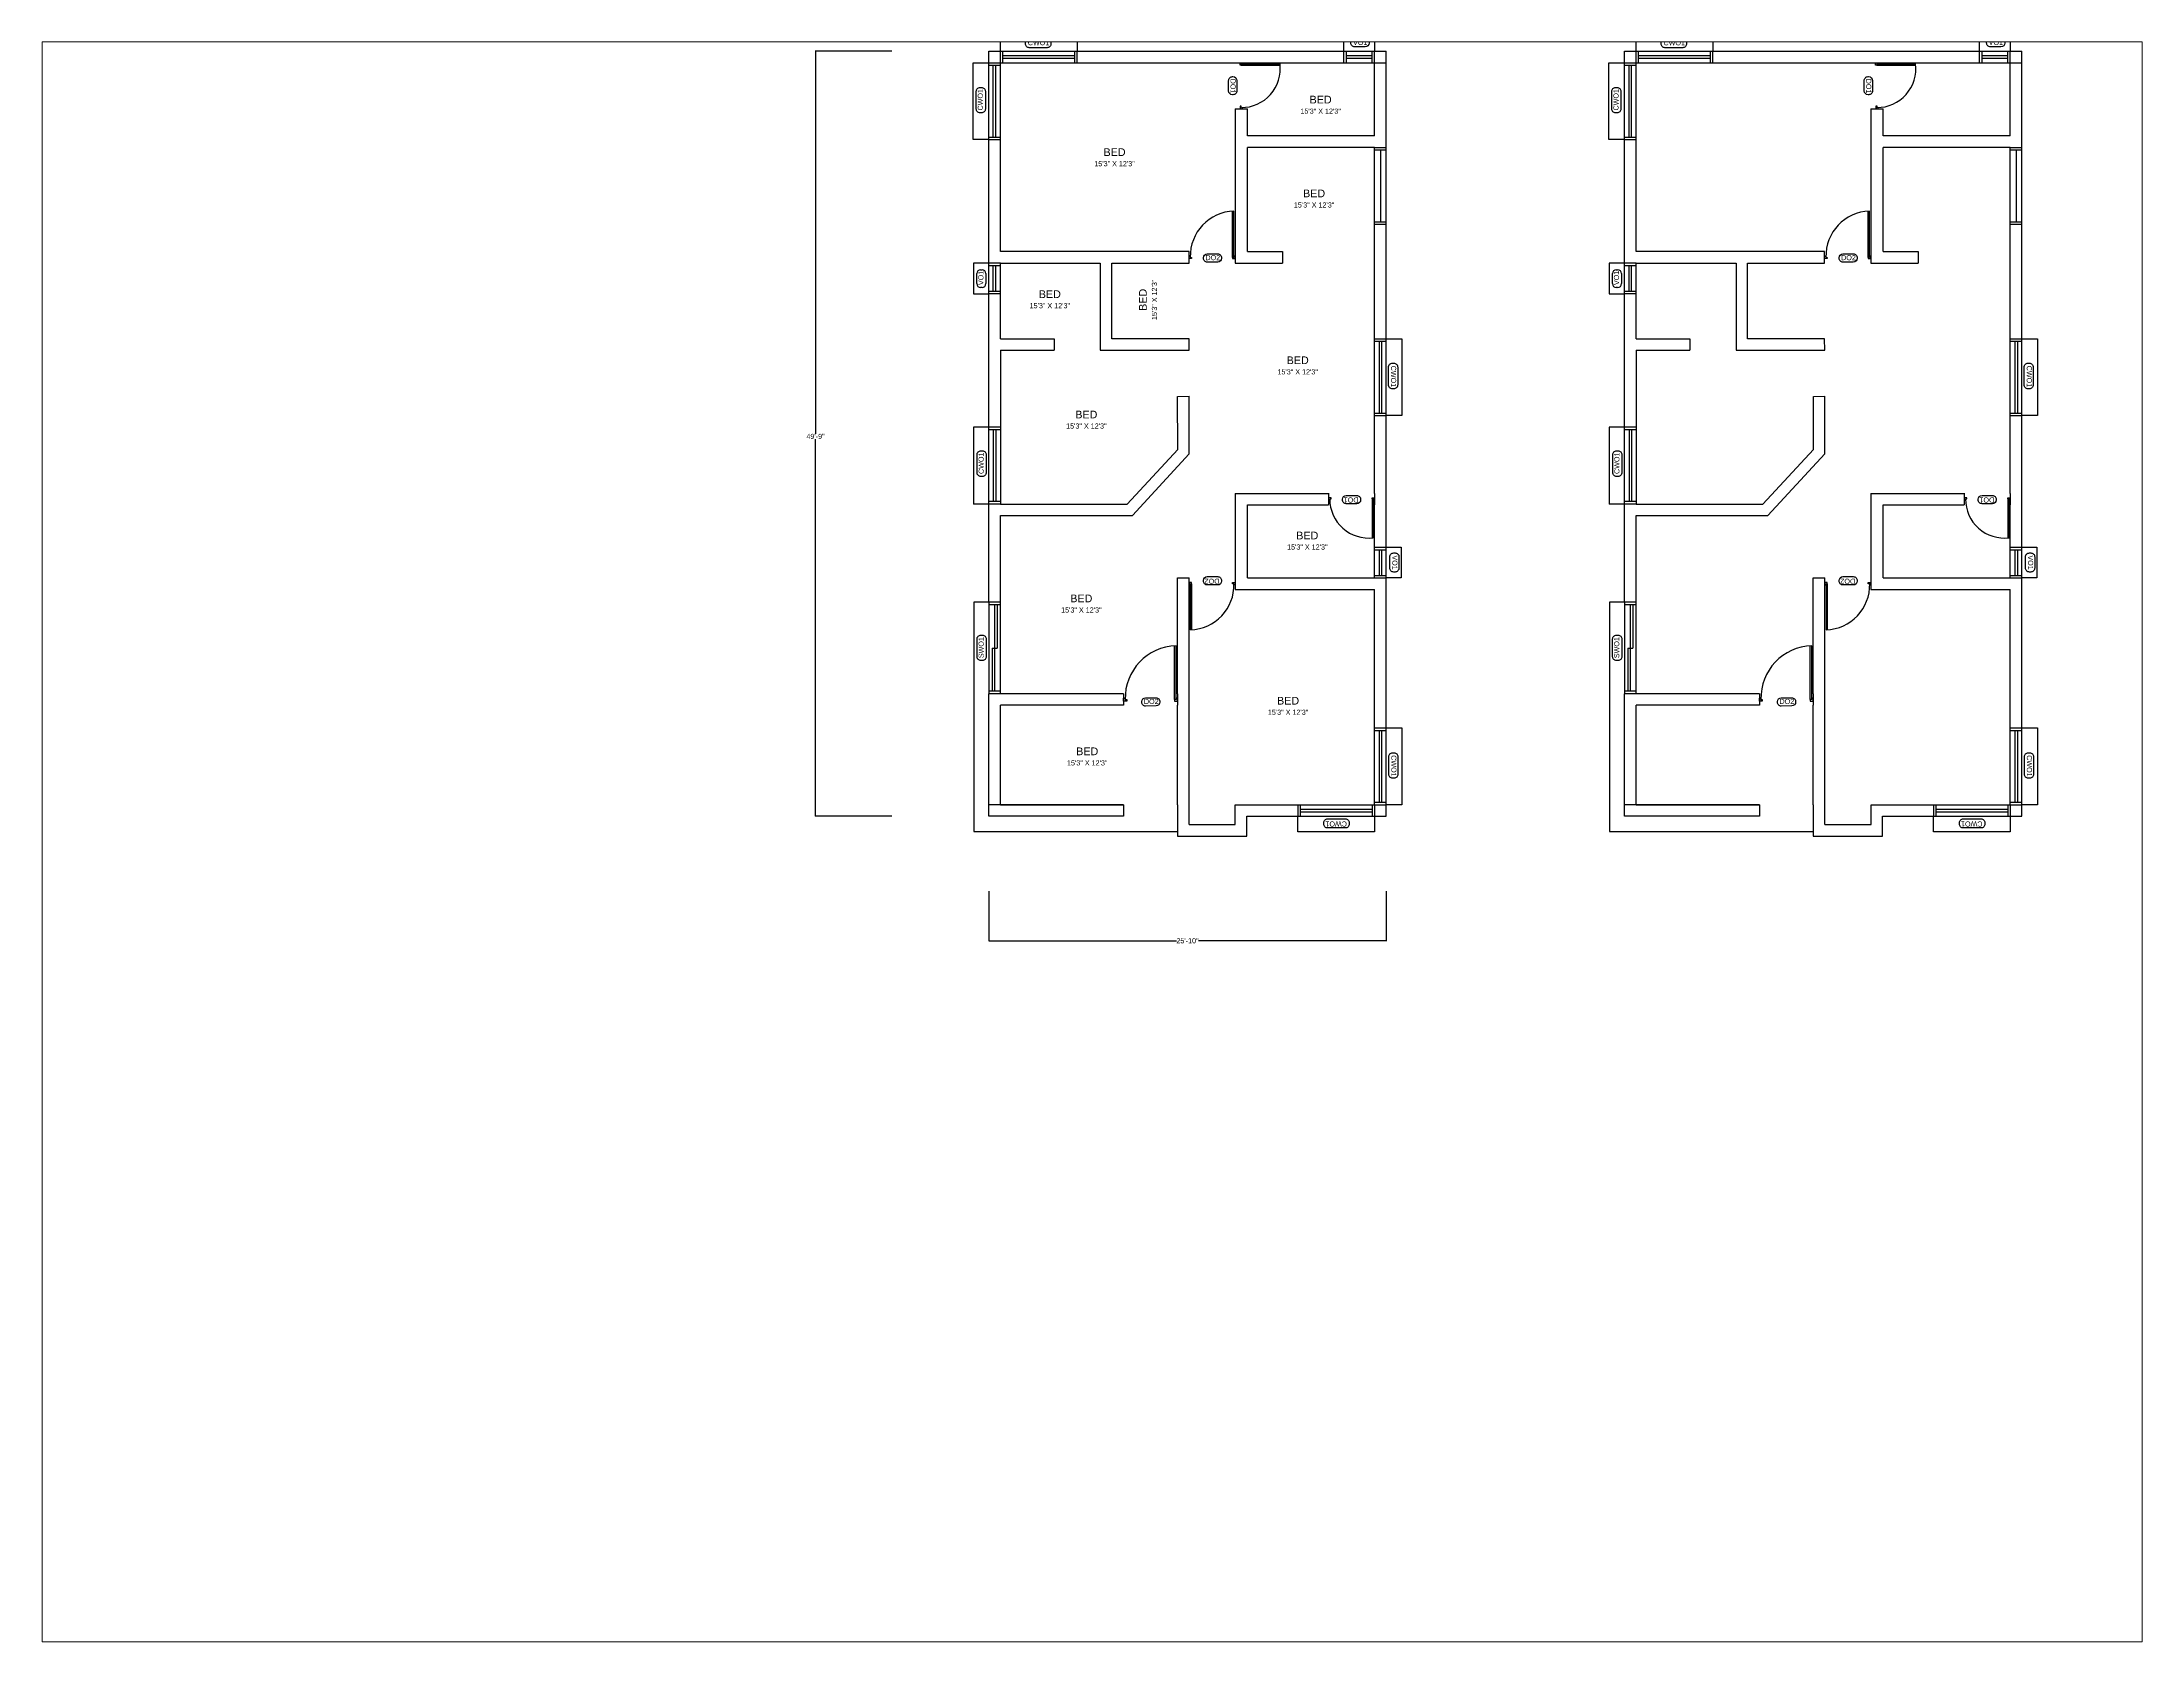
# Paper-space layout 'Layout1' of a CAD drawing. Header units: inches. Extents: x 1.05 to 9.45, y 0.8 to 7.2.
# The model-space entities are those that its viewports show. They can reach past a viewport. Long polylines and large blocks are cut down to what shows.
import ezdxf

# ---------------------------------------------------------------- set-up
doc = ezdxf.new("R2010")
doc.units = ezdxf.units.IN
doc.header["$MEASUREMENT"] = 0
doc.linetypes.add('ACAD_ISO02W100', pattern=[15, 12, -3])
for name, color, linetype in [('BORDERS', 7, 'Continuous'), ('DOOR', 191, 'Continuous'), ('SUNSHADE', 150, 'ACAD_ISO02W100'), ('TEXT', 7, 'Continuous'), ('WALLS', 1, 'Continuous'), ('WINDOW', 5, 'Continuous')]:
    doc.layers.add(name, color=color, linetype=linetype)
doc.styles.get("Standard").update_dxf_attribs({"font": 'arial.ttf'})
doc.dimstyles.get("Standard").update_dxf_attribs({"dimtxt": 4, "dimasz": 0.18, "dimexe": 0.18, "dimexo": 0.0625, "dimgap": 0.09, "dimtad": 0, "dimtih": 1, "dimtoh": 1, "dimdec": 0, "dimzin": 0, "dimdsep": 46, "dimlunit": 4, "dimtxsty": 'Standard', "dimcen": 0.09, "dimadec": 0, "dimazin": 0, "dimtfac": 1, "dimtdec": 0, "dimtofl": 0, "dimtmove": 0, "dimatfit": 3, "dimfxl": 1, "dimtolj": 1, "dimtzin": 0, "dimarcsym": 0})

# ---------------------------------------------------------------- blocks, each defined once
blk = doc.blocks.new('*D1')
at = {"layer": 'Defpoints', "color": 0, "transparency": 16777216}
for p in [(567.6, 945.7), (508.2, 348.7), (567.6, 348.7)]:
    blk.add_point(p, dxfattribs=at)
at = {"layer": 'TEXT', "color": 0, "lineweight": -2, "transparency": 16777216}
for p, q in [((567.6, 945.7), (508, 945.7)), ((508.2, 945.6), (508.2, 647.2)), ((508.2, 348.9), (508.2, 643)), ((567.6, 348.7), (508, 348.7))]:
    blk.add_line(p, q, dxfattribs=at)
at = {"layer": 'TEXT', "color": 0, "transparency": 16777216}
for points in [[(508.2, 945.6), (508.2, 945.6), (508.2, 945.7)], [(508.2, 348.9), (508.2, 348.9), (508.2, 348.7)]]:
    blk.add_solid(points, dxfattribs=at)
at = {"layer": 'TEXT', "color": 0, "transparency": 16777216, "insert": (508.2, 645.1), "char_height": 4, "attachment_point": 5}
blk.add_mtext('\\A1;49\'-9"', dxfattribs=at)
blk = doc.blocks.new('*D2')
at = {"layer": 'Defpoints', "color": 0, "transparency": 16777216}
for p in [(643.4, 290.2), (953.4, 290.2), (953.4, 251.6)]:
    blk.add_point(p, dxfattribs=at)
at = {"layer": 'TEXT', "color": 0, "lineweight": -2, "transparency": 16777216}
for p, q in [((643.4, 290.2), (643.4, 251.4)), ((953.4, 290.2), (953.4, 251.4)), ((643.6, 251.6), (789.9, 251.6)), ((953.2, 251.6), (807, 251.6))]:
    blk.add_line(p, q, dxfattribs=at)
at = {"layer": 'TEXT', "color": 0, "transparency": 16777216}
for points in [[(643.6, 251.6), (643.6, 251.6), (643.4, 251.6)], [(953.2, 251.6), (953.2, 251.6), (953.4, 251.6)]]:
    blk.add_solid(points, dxfattribs=at)
at = {"layer": 'TEXT', "color": 0, "transparency": 16777216, "insert": (798.4, 251.6), "char_height": 4, "attachment_point": 5}
blk.add_mtext('\\A1;25\'-10"', dxfattribs=at)

msp = doc.modelspace()

# ---------------------------------------------------------------- linework, layer by layer
at = {"layer": 'BORDERS'}
for p, q in [((944.4, 870.6), (953.4, 870.6)), ((944.4, 868.6), (953.4, 868.6)), ((948.9, 868.6), (948.9, 812.6)), ((1440.4, 870.6), (1449.4, 870.6)), ((1440.4, 868.6), (1449.4, 868.6)), ((1444.9, 868.6), (1444.9, 812.6)), ((944.4, 812.6), (953.4, 812.6)), ((944.4, 810.6), (953.4, 810.6)), ((1440.4, 812.6), (1449.4, 812.6)), ((1440.4, 810.6), (1449.4, 810.6))]:
    msp.add_line(p, q, dxfattribs=at)
at = {"layer": 'DOOR'}
for p, q in [((839.4, 934.7), (839.4, 936.7)), ((839.4, 936.7), (841.4, 936.7)), ((840.4, 934.7), (839.4, 934.7)), ((840.4, 935.7), (840.4, 934.7)), ((840.4, 935.7), (870.6, 935.7)), ((840.4, 934.7), (870.7, 934.7)), ((841.4, 936.7), (841.4, 935.7)), ((1335.3, 934.7), (1335.3, 936.7)), ((1335.3, 936.7), (1337.3, 936.7)), ((1336.3, 934.7), (1335.3, 934.7)), ((1336.3, 935.7), (1336.3, 934.7)), ((1336.3, 935.7), (1366.5, 935.7)), ((1336.3, 934.7), (1366.6, 934.7)), ((1337.3, 936.7), (1337.3, 935.7)), ((840.4, 902.7), (839.4, 902.7)), ((839.4, 902.7), (839.4, 900.7)), ((840.4, 901.7), (840.4, 902.7)), ((841.4, 900.7), (841.4, 901.7)), ((1336.4, 902.7), (1335.4, 902.7)), ((1335.4, 902.7), (1335.4, 900.7)), ((1336.4, 901.7), (1336.4, 902.7)), ((1337.4, 900.7), (1337.4, 901.7)), ((839.4, 900.7), (841.4, 900.7)), ((1335.4, 900.7), (1337.4, 900.7)), ((833.6, 784.8), (833.6, 820.9)), ((834.6, 784.8), (834.6, 820.9)), ((1329.6, 784.8), (1329.6, 820.9)), ((1330.6, 784.8), (1330.6, 820.9)), ((799.6, 785.8), (800.6, 785.8)), ((799.6, 783.8), (799.6, 785.8)), ((801.6, 783.8), (799.6, 783.8)), ((800.6, 784.8), (801.6, 784.8)), ((801.6, 784.8), (801.6, 783.8)), ((833.6, 784.8), (833.6, 783.8)), ((834.6, 784.8), (833.6, 784.8)), ((833.6, 783.8), (835.6, 783.8)), ((835.6, 785.8), (834.6, 785.8)), ((834.6, 785.8), (834.6, 784.8)), ((835.6, 783.8), (835.6, 785.8)), ((1295.5, 785.8), (1296.5, 785.8)), ((1295.5, 783.8), (1295.5, 785.8)), ((1297.5, 783.8), (1295.5, 783.8)), ((1296.5, 784.8), (1297.5, 784.8)), ((1297.5, 784.8), (1297.5, 783.8)), ((1329.6, 784.8), (1329.6, 783.8)), ((1330.6, 784.8), (1329.6, 784.8)), ((1329.6, 783.8), (1331.6, 783.8)), ((1331.6, 785.8), (1330.6, 785.8)), ((1330.6, 785.8), (1330.6, 784.8)), ((1331.6, 783.8), (1331.6, 785.8)), ((910.4, 597.3), (908.4, 597.3)), ((908.4, 597.3), (908.4, 595.3)), ((908.4, 595.3), (909.4, 595.3)), ((909.4, 596.3), (910.4, 596.3)), ((910.4, 596.3), (910.4, 597.3)), ((942.4, 596.3), (942.4, 597.2)), ((942.4, 597.2), (944.4, 597.2)), ((943.4, 596.3), (942.4, 596.3)), ((942.4, 596.3), (942.4, 565.9)), ((943.4, 596.3), (943.4, 566)), ((944.4, 595.3), (943.4, 595.3)), ((944.4, 597.2), (944.4, 595.3)), ((1406.4, 597.3), (1404.4, 597.3)), ((1404.4, 597.3), (1404.4, 595.3)), ((1404.4, 595.3), (1405.4, 595.3)), ((1405.4, 596.3), (1406.4, 596.3)), ((1406.4, 596.3), (1406.4, 597.3)), ((1438.4, 596.3), (1438.4, 597.2)), ((1438.4, 597.2), (1440.4, 597.2)), ((1439.4, 596.3), (1438.4, 596.3)), ((1438.4, 596.3), (1438.4, 565.9)), ((1439.4, 596.3), (1439.4, 566)), ((1440.4, 595.3), (1439.4, 595.3)), ((1440.4, 597.2), (1440.4, 595.3)), ((801.6, 531.2), (799.6, 531.2)), ((799.6, 531.2), (799.6, 529.2)), ((799.6, 529.2), (800.6, 529.2)), ((800.6, 529.2), (800.6, 530.2)), ((800.6, 530.2), (801.6, 530.2)), ((800.6, 530.2), (800.6, 494.3)), ((801.6, 530.2), (801.6, 531.2)), ((801.6, 530.2), (801.6, 494.3)), ((833.6, 530.2), (833.6, 531.2)), ((833.6, 531.2), (835.6, 531.2)), ((834.6, 530.2), (833.6, 530.2)), ((835.6, 529.2), (834.7, 529.2)), ((835.6, 531.2), (835.6, 529.2)), ((1297.6, 531.2), (1295.6, 531.2)), ((1295.6, 531.2), (1295.6, 529.2)), ((1295.6, 529.2), (1296.6, 529.2)), ((1296.6, 529.2), (1296.6, 530.2)), ((1296.6, 530.2), (1297.6, 530.2)), ((1296.6, 530.2), (1296.6, 494.3)), ((1297.6, 530.2), (1297.6, 531.2)), ((1297.6, 530.2), (1297.6, 494.3)), ((1329.6, 530.2), (1329.6, 531.2)), ((1329.6, 531.2), (1331.6, 531.2)), ((1330.6, 530.2), (1329.6, 530.2)), ((1331.6, 529.2), (1330.6, 529.2)), ((1331.6, 531.2), (1331.6, 529.2)), ((788.3, 439.8), (788.3, 481.8)), ((789.5, 439.8), (789.5, 481.8)), ((1284.3, 439.8), (1284.3, 481.8)), ((1285.4, 439.8), (1285.4, 481.8)), ((748.6, 441), (749.8, 441)), ((748.6, 438.6), (748.6, 441)), ((751, 438.6), (748.6, 438.6)), ((749.8, 439.8), (751, 439.8)), ((751, 439.8), (751, 438.6)), ((788.3, 439.8), (788.3, 438.6)), ((789.5, 439.8), (788.3, 439.8)), ((788.3, 438.6), (790.6, 438.6)), ((790.6, 441), (789.5, 441)), ((789.5, 441), (789.5, 439.8)), ((790.6, 438.6), (790.6, 441)), ((1244.6, 441), (1245.8, 441)), ((1244.6, 438.6), (1244.6, 441)), ((1246.9, 438.6), (1244.6, 438.6)), ((1245.8, 439.8), (1246.9, 439.8)), ((1246.9, 439.8), (1246.9, 438.6)), ((1284.3, 439.8), (1284.3, 438.6)), ((1285.4, 439.8), (1284.3, 439.8)), ((1284.3, 438.6), (1286.6, 438.6)), ((1286.6, 441), (1285.4, 441)), ((1285.4, 441), (1285.4, 439.8)), ((1286.6, 438.6), (1286.6, 441))]:
    msp.add_line(p, q, dxfattribs=at)
for centre, radius, start, end in [((840.4, 932.1), 30.4, 270.0256, 6.8231), ((1336.3, 932.1), 30.4, 270.0256, 6.8231), ((835.7, 785.8), 35.1, 91.6955, 181.5232), ((1331.6, 785.8), 35.1, 91.6955, 181.5232), ((939.8, 596.2), 30.4, 179.9576, 276.7551), ((1435.8, 596.2), 30.4, 179.9576, 276.7551), ((799.6, 529.3), 35.1, 271.6955, 1.5232), ((1295.6, 529.3), 35.1, 271.6955, 1.5232), ((790.7, 440.9), 40.9, 91.6955, 181.5232), ((1286.7, 440.9), 40.9, 91.6955, 181.5232)]:
    msp.add_arc(centre, radius, start, end, dxfattribs=at)
at = {"layer": 'SUNSHADE', "ltscale": 0.3}
for p, q in [((652.4, 945.7), (652.4, 958)), ((652.4, 958), (712.4, 958)), ((712.4, 958), (712.4, 945.7)), ((920.4, 945.7), (920.4, 957.5)), ((920.4, 957.5), (944.4, 957.5)), ((944.4, 957.5), (944.4, 945.7)), ((1148.4, 945.7), (1148.4, 958)), ((1148.4, 958), (1208.4, 958)), ((1208.4, 958), (1208.4, 945.7)), ((1416.4, 945.7), (1416.4, 957.5)), ((1416.4, 957.5), (1440.4, 957.5)), ((1440.4, 957.5), (1440.4, 945.7)), ((631.2, 876.7), (631.2, 936.7)), ((631.2, 936.7), (643.4, 936.7)), ((1127.1, 876.7), (1127.1, 936.7)), ((1127.1, 936.7), (1139.4, 936.7)), ((643.4, 876.7), (631.2, 876.7)), ((1139.4, 876.7), (1127.1, 876.7)), ((643.4, 780.3), (631.4, 780.3)), ((631.4, 780.3), (631.4, 756.3)), ((1139.4, 780.3), (1127.4, 780.3)), ((1127.4, 780.3), (1127.4, 756.3)), ((631.4, 756.3), (643.4, 756.3)), ((1127.4, 756.3), (1139.4, 756.3)), ((953.4, 721.3), (965.7, 721.3)), ((965.7, 721.3), (965.7, 661.3)), ((1449.4, 721.3), (1461.6, 721.3)), ((1461.6, 721.3), (1461.6, 661.3)), ((965.7, 661.3), (953.4, 661.3)), ((1461.6, 661.3), (1449.4, 661.3)), ((643.4, 652.3), (631.5, 652.3)), ((631.5, 652.3), (631.5, 592.3)), ((1139.4, 652.3), (1127.4, 652.3)), ((1127.4, 652.3), (1127.4, 592.3)), ((643.4, 592.3), (631.5, 592.3)), ((1139.4, 592.3), (1127.4, 592.3)), ((953.4, 558.7), (965.2, 558.7)), ((965.2, 558.7), (965.2, 534.8)), ((1449.4, 558.7), (1461.2, 558.7)), ((1461.2, 558.7), (1461.2, 534.8)), ((965.2, 534.8), (953.4, 534.7)), ((1461.2, 534.8), (1449.4, 534.7)), ((643.4, 515.7), (631.8, 515.7)), ((631.8, 515.7), (631.8, 336.9)), ((1139.4, 515.7), (1127.7, 515.7)), ((1127.7, 515.7), (1127.7, 336.9)), ((953.4, 417.7), (965.7, 417.7)), ((965.7, 417.7), (965.7, 357.7)), ((1449.4, 417.7), (1461.6, 417.7)), ((1461.6, 417.7), (1461.6, 357.7)), ((884.4, 336.5), (884.4, 348.7)), ((944.4, 348.7), (944.4, 336.5)), ((965.7, 357.7), (953.4, 357.7)), ((1380.4, 336.5), (1380.4, 348.7)), ((1440.4, 348.7), (1440.4, 336.5)), ((1461.6, 357.7), (1449.4, 357.7)), ((631.8, 336.9), (790.6, 336.9)), ((944.4, 336.5), (884.4, 336.5)), ((1127.7, 336.9), (1286.6, 336.9)), ((1440.4, 336.5), (1380.4, 336.5))]:
    msp.add_line(p, q, dxfattribs=at)
at = {"layer": 'TEXT', "ltscale": 0.3}
for p, q in [((634, 764.3), (634, 772.1)), ((637, 775.1), (638.1, 775.1)), ((641.1, 772.1), (641.1, 764.3)), ((1129.9, 764.3), (1129.9, 772.1)), ((1132.9, 775.1), (1134, 775.1)), ((1137, 772.1), (1137, 764.3)), ((638.1, 761.3), (637, 761.3)), ((1134, 761.3), (1132.9, 761.3))]:
    msp.add_line(p, q, dxfattribs=at)
for points in [[(675, 955.5), (688.9, 955.5, -0.414214), (691.9, 952.5), (691.9, 951.4, -0.414214), (688.9, 948.4), (675, 948.4, -0.414214), (672, 951.4), (672, 952.5, -0.414214)], [(928.9, 955.4), (937.1, 955.4, -0.414509), (940.1, 952.4), (940.1, 952, -0.413918), (937.1, 949), (928.9, 949, -0.414509), (925.9, 952), (925.9, 952.4, -0.413918)], [(1170.9, 955.5), (1184.8, 955.5, -0.414214), (1187.8, 952.5), (1187.8, 951.4, -0.414214), (1184.8, 948.4), (1170.9, 948.4, -0.414214), (1167.9, 951.4), (1167.9, 952.5, -0.414214)], [(1424.9, 955.4), (1433.1, 955.4, -0.414509), (1436.1, 952.4), (1436.1, 952, -0.413918), (1433.1, 949), (1424.9, 949, -0.414509), (1421.9, 952), (1421.9, 952.4, -0.413918)], [(836.9, 922.8), (836.9, 914.7, -0.414509), (833.9, 911.7), (833.5, 911.7, -0.413918), (830.5, 914.7), (830.5, 922.8, -0.414509), (833.5, 925.8), (833.9, 925.8, -0.413918)], [(1332.8, 922.8), (1332.9, 914.7, -0.414509), (1329.9, 911.7), (1329.4, 911.7, -0.413918), (1326.4, 914.7), (1326.4, 922.8, -0.414509), (1329.4, 925.8), (1329.8, 925.8, -0.413918)], [(633.6, 900.5), (633.6, 914.4, -0.414214), (636.6, 917.4), (637.7, 917.4, -0.414214), (640.7, 914.4), (640.7, 900.5, -0.414214), (637.7, 897.5), (636.6, 897.5, -0.414214)], [(1129.5, 900.5), (1129.5, 914.4, -0.414214), (1132.5, 917.4), (1133.6, 917.4, -0.414214), (1136.6, 914.4), (1136.6, 900.5, -0.414214), (1133.6, 897.5), (1132.5, 897.5, -0.414214)], [(813.8, 787.5), (822, 787.5, -0.414509), (825, 784.5), (825, 784.1, -0.413918), (822, 781.1), (813.8, 781.1, -0.414509), (810.8, 784.1), (810.8, 784.5, -0.413918)], [(1309.7, 787.5), (1317.9, 787.5, -0.414509), (1320.9, 784.5), (1320.9, 784.1, -0.413918), (1317.9, 781.1), (1309.8, 781.1, -0.414509), (1306.8, 784.1), (1306.8, 784.5, -0.413918)], [(962.4, 699.2), (962.4, 685.3, -0.414214), (959.4, 682.3), (958.3, 682.3, -0.414214), (955.3, 685.3), (955.3, 699.2, -0.414214), (958.3, 702.2), (959.4, 702.2, -0.414214)], [(1458.3, 699.2), (1458.3, 685.3, -0.414214), (1455.3, 682.3), (1454.2, 682.3, -0.414214), (1451.2, 685.3), (1451.2, 699.2, -0.414214), (1454.2, 702.2), (1455.3, 702.2, -0.414214)], [(634.2, 616.9), (634.2, 630.9, -0.414214), (637.2, 633.9), (638.3, 633.9, -0.414214), (641.3, 630.9), (641.3, 616.9, -0.414214), (638.3, 613.9), (637.2, 613.9, -0.414214)], [(1130.2, 616.9), (1130.2, 630.9, -0.414214), (1133.2, 633.9), (1134.3, 633.9, -0.414214), (1137.3, 630.9), (1137.3, 616.9, -0.414214), (1134.3, 613.9), (1133.2, 613.9, -0.414214)], [(930.5, 592.6), (922.3, 592.6, -0.414509), (919.3, 595.6), (919.3, 596.1, -0.413918), (922.3, 599.1), (930.5, 599.1, -0.414509), (933.5, 596.1), (933.5, 595.6, -0.413918)], [(1426.5, 592.6), (1418.3, 592.6, -0.414509), (1415.3, 595.6), (1415.3, 596.1, -0.413918), (1418.3, 599.1), (1426.4, 599.1, -0.414509), (1429.4, 596.1), (1429.4, 595.6, -0.413918)], [(822, 529.2), (813.8, 529.2, -0.414509), (810.8, 532.2), (810.8, 532.7, -0.413918), (813.8, 535.7), (822, 535.7, -0.414509), (825, 532.7), (825, 532.2, -0.413918)], [(1317.9, 529.2), (1309.8, 529.2, -0.414509), (1306.8, 532.2), (1306.8, 532.7, -0.413918), (1309.7, 535.7), (1317.9, 535.7, -0.414509), (1320.9, 532.7), (1320.9, 532.2, -0.413918)], [(634.2, 473.2), (634.2, 487.1, -0.414214), (637.2, 490.1), (638.3, 490.1, -0.414214), (641.3, 487.1), (641.3, 473.2, -0.414214), (638.3, 470.2), (637.2, 470.2, -0.414214)], [(1130.1, 473.2), (1130.1, 487.1, -0.414214), (1133.1, 490.1), (1134.3, 490.1, -0.414214), (1137.3, 487.1), (1137.3, 473.2, -0.414214), (1134.3, 470.2), (1133.1, 470.2, -0.414214)], [(765.7, 441.2), (773.9, 441.2, -0.414509), (776.9, 438.2), (776.9, 437.8, -0.413918), (773.9, 434.8), (765.7, 434.7, -0.414509), (762.7, 437.7), (762.7, 438.2, -0.413918)], [(1261.7, 441.2), (1269.9, 441.2, -0.414509), (1272.9, 438.2), (1272.9, 437.8, -0.413918), (1269.9, 434.8), (1261.7, 434.7, -0.414509), (1258.7, 437.7), (1258.7, 438.2, -0.413918)], [(962.6, 395.3), (962.6, 381.4, -0.414214), (959.6, 378.4), (958.4, 378.4, -0.414214), (955.4, 381.4), (955.4, 395.3, -0.414214), (958.4, 398.3), (959.6, 398.3, -0.414214)], [(1458.5, 395.3), (1458.5, 381.4, -0.414214), (1455.5, 378.4), (1454.4, 378.4, -0.414214), (1451.4, 381.4), (1451.4, 395.3, -0.414214), (1454.4, 398.3), (1455.5, 398.3, -0.414214)], [(921.6, 339.6), (907.7, 339.6, -0.414214), (904.7, 342.6), (904.7, 343.7, -0.414214), (907.7, 346.7), (921.6, 346.7, -0.414214), (924.6, 343.7), (924.6, 342.6, -0.414214)], [(1417.6, 339.6), (1403.7, 339.6, -0.414214), (1400.7, 342.6), (1400.7, 343.7, -0.414214), (1403.7, 346.7), (1417.6, 346.7, -0.414214), (1420.6, 343.7), (1420.6, 342.6, -0.414214)]]:
    msp.add_lwpolyline(points, format="xyb", close=True, dxfattribs=at)
for points in [[(959.3, 539.3, -0.414214), (956.3, 542.3), (956.3, 551.2, -0.414214), (959.3, 554.2), (960.4, 554.2, -0.414214), (963.4, 551.2), (963.4, 542.3, -0.414214), (960.4, 539.3), (959.3, 539.3)], [(1455.3, 539.3, -0.414214), (1452.3, 542.3), (1452.3, 551.2, -0.414214), (1455.3, 554.2), (1456.4, 554.2, -0.414214), (1459.4, 551.2), (1459.4, 542.3, -0.414214), (1456.4, 539.3), (1455.3, 539.3)]]:
    msp.add_lwpolyline(points, format="xyb", dxfattribs=at)
for centre, start, end in [((637, 772.1), 90, 180), ((638.1, 772.1), 360, 90), ((1132.9, 772.1), 90, 180), ((1134, 772.1), 360, 90), ((637, 764.3), 180, 270), ((638.1, 764.3), 270, 0), ((1132.9, 764.3), 180, 270), ((1134, 764.3), 270, 0)]:
    msp.add_arc(centre, 3, start, end, dxfattribs=at)
at = {"layer": 'WALLS'}
for p, q in [((643.4, 945.7), (652.4, 945.7)), ((643.4, 780.3), (643.4, 945.7)), ((712.4, 945.7), (920.4, 945.7)), ((712.4, 936.7), (835.6, 936.7)), ((835.6, 936.7), (845.1, 936.7)), ((845.1, 936.7), (920.4, 936.6)), ((944.4, 945.7), (953.4, 945.7)), ((944.4, 879.6), (944.4, 936.6)), ((944.4, 936.6), (953.4, 936.6)), ((953.4, 721.3), (953.4, 945.7)), ((1139.4, 780.3), (1139.4, 945.7)), ((1139.4, 945.7), (1148.4, 945.7)), ((1208.4, 945.7), (1416.4, 945.7)), ((1208.4, 936.7), (1331.6, 936.7)), ((1331.6, 936.7), (1341.1, 936.7)), ((1341.1, 936.7), (1416.4, 936.6)), ((1440.4, 945.7), (1449.4, 945.7)), ((1440.4, 879.6), (1440.4, 936.6)), ((1440.4, 936.6), (1449.4, 936.6)), ((1449.4, 721.3), (1449.4, 945.7)), ((835.6, 900.7), (835.6, 780.3)), ((835.6, 900.7), (845.1, 900.7)), ((845.1, 879.6), (845.1, 900.7)), ((1331.6, 900.7), (1331.6, 780.3)), ((1331.6, 900.7), (1341.1, 900.7)), ((1341.1, 879.6), (1341.1, 900.7)), ((652.4, 789.3), (652.4, 876.7)), ((944.4, 879.6), (845.1, 879.6)), ((944.4, 870.6), (845.1, 870.6)), ((845.1, 789.3), (845.1, 870.6)), ((944.4, 721.3), (944.4, 870.6)), ((1148.4, 789.3), (1148.4, 876.7)), ((1440.4, 879.6), (1341.1, 879.6)), ((1440.4, 870.6), (1341.1, 870.6)), ((1341.1, 789.3), (1341.1, 870.6)), ((1440.4, 721.3), (1440.4, 870.6)), ((799.6, 789.3), (652.4, 789.3)), ((799.6, 780.3), (799.6, 789.3)), ((845.1, 789.3), (872.6, 789.3)), ((872.6, 789.3), (872.6, 780.3)), ((1295.5, 789.3), (1148.4, 789.3)), ((1295.5, 780.3), (1295.5, 789.3)), ((1341.1, 789.3), (1368.6, 789.3)), ((1368.6, 789.3), (1368.6, 780.3)), ((652.4, 780.3), (730.4, 780.3)), ((730.4, 780.3), (730.4, 721.3)), ((739.3, 780.3), (799.6, 780.3)), ((739.3, 721.3), (739.3, 780.3)), ((835.6, 780.3), (845.1, 780.3)), ((845.1, 780.3), (845.1, 780.3)), ((845.1, 780.3), (872.6, 780.3)), ((1148.4, 780.3), (1226.4, 780.3)), ((1226.4, 780.3), (1226.4, 721.3)), ((1235.3, 780.3), (1295.5, 780.3)), ((1235.3, 721.3), (1235.3, 780.3)), ((1331.6, 780.3), (1341.1, 780.3)), ((1341.1, 780.3), (1341.1, 780.3)), ((1341.1, 780.3), (1368.6, 780.3)), ((643.4, 652.3), (643.4, 756.3)), ((652.4, 721.3), (652.4, 756.3)), ((1139.4, 652.3), (1139.4, 756.3)), ((1148.4, 721.3), (1148.4, 756.3)), ((694.4, 721.3), (694.4, 712.3)), ((730.4, 721.3), (730.4, 712.3)), ((799.6, 721.3), (739.3, 721.3)), ((1190.4, 721.3), (1190.4, 712.3)), ((1226.4, 721.3), (1226.4, 712.3)), ((1295.5, 721.3), (1235.3, 721.3)), ((652.4, 712.3), (694.4, 712.3)), ((730.4, 712.3), (790.8, 712.3)), ((790.8, 712.3), (799.6, 712.4)), ((1148.4, 712.3), (1190.4, 712.3)), ((1226.4, 712.3), (1286.8, 712.3)), ((1286.8, 712.3), (1295.6, 712.4)), ((790.7, 676.3), (799.7, 676.4)), ((1286.7, 676.3), (1295.7, 676.4)), ((944.4, 600.7), (944.4, 661.3)), ((953.4, 558.7), (953.4, 661.3)), ((1440.4, 600.7), (1440.4, 661.3)), ((1449.4, 558.7), (1449.4, 661.3)), ((643.4, 515.7), (643.4, 592.3)), ((835.6, 600.7), (835.6, 525.7)), ((835.6, 600.7), (908.4, 600.7)), ((845.1, 534.7), (845.1, 591.8)), ((845.1, 591.8), (908.4, 591.8)), ((908.4, 600.8), (908.4, 591.8)), ((944.4, 600.7), (944.4, 591.8)), ((944.4, 591.8), (944.4, 591.8)), ((944.4, 558.7), (944.4, 591.8)), ((953.4, 600.7), (953.4, 600.7)), ((1139.4, 515.7), (1139.4, 592.3)), ((1331.6, 600.7), (1331.6, 525.7)), ((1331.6, 600.7), (1404.4, 600.7)), ((1341.1, 534.7), (1341.1, 591.8)), ((1341.1, 591.8), (1404.4, 591.8)), ((1404.4, 600.8), (1404.4, 591.8)), ((1440.4, 600.7), (1440.4, 591.8)), ((1440.4, 558.7), (1440.4, 591.8)), ((1440.4, 591.8), (1440.4, 591.8)), ((1449.4, 600.7), (1449.4, 600.7)), ((790.6, 444.3), (790.6, 534.7)), ((790.6, 534.7), (799.6, 534.7)), ((799.6, 342.3), (799.6, 534.7)), ((835.6, 525.7), (944.4, 525.7)), ((845.1, 534.7), (944.4, 534.7)), ((944.4, 417.7), (944.4, 525.7)), ((953.4, 417.7), (953.4, 534.7)), ((1286.6, 444.3), (1286.6, 534.7)), ((1286.6, 534.7), (1295.6, 534.7)), ((1295.6, 342.3), (1295.6, 534.7)), ((1331.6, 525.7), (1440.4, 525.7)), ((1341.1, 534.7), (1440.4, 534.7)), ((1440.4, 417.7), (1440.4, 525.7)), ((1449.4, 417.7), (1449.4, 534.7)), ((643.4, 348.7), (643.4, 444.3)), ((643.4, 436.7), (643.4, 444.3)), ((748.6, 444.3), (652.4, 444.3)), ((748.6, 444.3), (748.6, 435.3)), ((790.6, 444.3), (790.6, 435.3)), ((1139.4, 348.7), (1139.4, 444.3)), ((1139.4, 436.7), (1139.4, 444.3)), ((1244.6, 444.3), (1148.4, 444.3)), ((1244.6, 444.3), (1244.6, 435.3)), ((1286.6, 444.3), (1286.6, 435.3)), ((652.4, 357.7), (652.4, 435.3)), ((748.6, 435.3), (652.4, 435.3)), ((748.6, 435.3), (652.4, 435.3)), ((790.6, 357.7), (790.6, 435.3)), ((1148.4, 357.7), (1148.4, 435.3)), ((1244.6, 435.3), (1148.4, 435.3)), ((1244.6, 435.3), (1148.4, 435.3)), ((1286.6, 357.7), (1286.6, 435.3)), ((748.6, 357.7), (643.4, 357.7)), ((748.6, 348.7), (643.4, 348.7)), ((652.4, 357.7), (748.6, 357.7)), ((748.6, 357.7), (748.6, 348.7)), ((790.6, 357.7), (790.6, 348.7)), ((790.6, 348.7), (790.6, 333.3)), ((835.7, 357.7), (884.4, 357.7)), ((835.7, 342.3), (835.7, 357.7)), ((844.7, 348.7), (884.4, 348.7)), ((844.7, 333.3), (844.7, 348.7)), ((944.4, 357.7), (953.4, 357.7)), ((944.4, 348.7), (953.4, 348.7)), ((953.4, 348.7), (953.4, 357.7)), ((1244.6, 357.7), (1139.4, 357.7)), ((1244.6, 348.7), (1139.4, 348.7)), ((1148.4, 357.7), (1244.6, 357.7)), ((1244.6, 357.7), (1244.6, 348.7)), ((1286.6, 357.7), (1286.6, 348.7)), ((1286.6, 348.7), (1286.6, 333.3)), ((1331.7, 357.7), (1380.4, 357.7)), ((1331.7, 342.3), (1331.7, 357.7)), ((1340.7, 348.7), (1380.4, 348.7)), ((1340.7, 333.3), (1340.7, 348.7)), ((1440.4, 357.7), (1449.4, 357.7)), ((1440.4, 348.7), (1449.4, 348.7)), ((1449.4, 348.7), (1449.4, 357.7)), ((790.6, 333.3), (844.7, 333.3)), ((799.6, 342.3), (835.7, 342.3)), ((1286.6, 333.3), (1340.7, 333.3)), ((1295.6, 342.3), (1331.7, 342.3))]:
    msp.add_line(p, q, dxfattribs=at)
at = {"layer": 'WALLS', "ltscale": 0.3}
for p, q in [((652.4, 515.7), (652.4, 583.3)), ((1148.4, 515.7), (1148.4, 583.3))]:
    msp.add_line(p, q, dxfattribs=at)
at = {"layer": 'WALLS'}
for points in [[(643.4, 936.7), (643.4, 945.7)], [(1139.4, 936.7), (1139.4, 945.7)], [(643.4, 795.7), (643.4, 876.7)], [(1139.4, 795.7), (1139.4, 876.7)], [(652.4, 721.3), (694.4, 721.3)], [(799.6, 712.4), (799.6, 721.3)], [(1148.4, 721.3), (1190.4, 721.3)], [(1295.6, 712.4), (1295.5, 721.3)], [(652.4, 712.3), (652.4, 652.3)], [(1148.4, 712.3), (1148.4, 652.3)], [(652.4, 583.3), (755.4, 583.3), (799.8, 631.4), (799.7, 676.4)], [(790.8, 634.9), (790.7, 676.3)], [(1148.4, 583.3), (1251.3, 583.3), (1295.8, 631.4), (1295.7, 676.4)], [(1286.8, 634.9), (1286.7, 676.3)], [(652.4, 592.3), (751.4, 592.3), (790.8, 634.9)], [(1148.4, 592.3), (1247.4, 592.3), (1286.8, 634.9)]]:
    msp.add_lwpolyline(points, dxfattribs=at)
at = {"layer": 'WINDOW'}
for p, q in [((643.4, 936.7), (652.4, 936.7)), ((643.4, 936.7), (652.4, 936.7)), ((643.4, 934.7), (652.4, 934.7)), ((646.9, 878.7), (646.9, 934.7)), ((648.9, 878.7), (648.9, 934.7)), ((652.4, 936.7), (652.4, 945.7)), ((652.4, 945.7), (712.4, 945.7)), ((652.4, 936.7), (712.4, 936.7)), ((652.4, 936.7), (652.4, 936.7)), ((652.4, 876.7), (652.4, 936.7)), ((654.4, 936.7), (654.4, 945.7)), ((654.4, 942.2), (710.4, 942.2)), ((654.4, 940.2), (710.4, 940.2)), ((710.4, 936.7), (710.4, 945.7)), ((712.4, 936.7), (712.4, 945.7)), ((920.4, 936.6), (920.4, 945.7)), ((920.4, 945.7), (944.4, 945.7)), ((920.4, 936.6), (944.4, 936.6)), ((922.4, 936.6), (922.4, 945.7)), ((922.4, 942.2), (942.4, 942.2)), ((922.4, 940.2), (942.4, 940.2)), ((942.4, 936.6), (942.4, 945.7)), ((944.4, 936.6), (944.4, 945.7)), ((1139.4, 936.7), (1148.4, 936.7)), ((1139.4, 936.7), (1148.4, 936.7)), ((1139.4, 934.7), (1148.4, 934.7)), ((1142.9, 878.7), (1142.9, 934.7)), ((1144.9, 878.7), (1144.9, 934.7)), ((1148.4, 945.7), (1208.4, 945.7)), ((1148.4, 936.7), (1148.4, 945.7)), ((1148.4, 876.7), (1148.4, 936.7)), ((1148.4, 936.7), (1148.4, 936.7)), ((1148.4, 936.7), (1208.4, 936.7)), ((1150.4, 936.7), (1150.4, 945.7)), ((1150.4, 942.2), (1206.4, 942.2)), ((1150.4, 940.2), (1206.4, 940.2)), ((1206.4, 936.7), (1206.4, 945.7)), ((1208.4, 936.7), (1208.4, 945.7)), ((1416.4, 945.7), (1440.4, 945.7)), ((1416.4, 936.6), (1416.4, 945.7)), ((1416.4, 936.6), (1440.4, 936.6)), ((1418.4, 936.6), (1418.4, 945.7)), ((1418.4, 942.2), (1438.4, 942.2)), ((1418.4, 940.2), (1438.4, 940.2)), ((1438.4, 936.6), (1438.4, 945.7)), ((1440.4, 936.6), (1440.4, 945.7)), ((643.4, 878.7), (652.4, 878.7)), ((643.4, 876.7), (652.4, 876.7)), ((1139.4, 878.7), (1148.4, 878.7)), ((1139.4, 876.7), (1148.4, 876.7)), ((652.4, 780.3), (643.4, 780.3)), ((643.4, 756.3), (643.4, 780.3)), ((652.4, 778.3), (643.4, 778.3)), ((646.9, 758.3), (646.9, 778.3)), ((648.9, 758.3), (648.9, 778.3)), ((652.4, 756.3), (652.4, 780.3)), ((1139.4, 756.3), (1139.4, 780.3)), ((1148.4, 780.3), (1139.4, 780.3)), ((1148.4, 778.3), (1139.4, 778.3)), ((1142.9, 758.3), (1142.9, 778.3)), ((1144.9, 758.3), (1144.9, 778.3)), ((1148.4, 756.3), (1148.4, 780.3)), ((652.4, 758.3), (643.4, 758.3)), ((652.4, 756.3), (643.4, 756.3)), ((1148.4, 758.3), (1139.4, 758.3)), ((1148.4, 756.3), (1139.4, 756.3)), ((944.4, 721.3), (953.4, 721.3)), ((944.4, 661.3), (944.4, 721.3)), ((953.4, 661.3), (953.4, 721.3)), ((1440.4, 661.3), (1440.4, 721.3)), ((1440.4, 721.3), (1449.4, 721.3)), ((1449.4, 661.3), (1449.4, 721.3)), ((944.4, 719.3), (953.4, 719.3)), ((947.9, 719.3), (947.9, 663.3)), ((949.9, 719.3), (949.9, 663.3)), ((1440.4, 719.3), (1449.4, 719.3)), ((1443.9, 719.3), (1443.9, 663.3)), ((1445.9, 719.3), (1445.9, 663.3)), ((944.4, 663.3), (953.4, 663.3)), ((944.4, 661.3), (953.4, 661.3)), ((1440.4, 663.3), (1449.4, 663.3)), ((1440.4, 661.3), (1449.4, 661.3)), ((652.4, 652.3), (643.4, 652.3)), ((643.4, 592.3), (643.4, 652.3)), ((652.4, 650.3), (643.4, 650.3)), ((646.9, 650.3), (646.9, 594.3)), ((648.9, 650.3), (648.9, 594.3)), ((1139.4, 592.3), (1139.4, 652.3)), ((1148.4, 652.3), (1139.4, 652.3)), ((1148.4, 650.3), (1139.4, 650.3)), ((1142.9, 650.3), (1142.9, 594.3)), ((1144.9, 650.3), (1144.9, 594.3)), ((652.4, 594.3), (643.4, 594.3)), ((652.4, 592.3), (643.4, 592.3)), ((1148.4, 594.3), (1139.4, 594.3)), ((1148.4, 592.3), (1139.4, 592.3)), ((944.4, 534.7), (944.4, 558.7)), ((944.4, 558.7), (953.4, 558.7)), ((953.4, 534.7), (953.4, 558.7)), ((1440.4, 534.7), (1440.4, 558.7)), ((1440.4, 558.7), (1449.4, 558.7)), ((1449.4, 534.7), (1449.4, 558.7)), ((944.4, 556.7), (953.4, 556.7)), ((947.9, 556.7), (947.9, 536.7)), ((949.9, 556.7), (949.9, 536.7)), ((1440.4, 556.7), (1449.4, 556.7)), ((1443.9, 556.7), (1443.9, 536.7)), ((1445.9, 556.7), (1445.9, 536.7)), ((944.4, 536.7), (953.4, 536.7)), ((944.4, 534.7), (953.4, 534.7)), ((1440.4, 536.7), (1449.4, 536.7)), ((1440.4, 534.7), (1449.4, 534.7)), ((652.4, 515.7), (643.4, 515.7)), ((652.4, 513.7), (643.4, 513.7)), ((1148.4, 515.7), (1139.4, 515.7)), ((1148.4, 513.7), (1139.4, 513.7)), ((652.4, 446.3), (643.4, 446.3)), ((652.4, 444.3), (643.4, 444.3)), ((1148.4, 446.3), (1139.4, 446.3)), ((1148.4, 444.3), (1139.4, 444.3)), ((944.4, 357.7), (944.4, 417.7)), ((944.4, 417.7), (953.4, 417.7)), ((944.4, 415.7), (953.4, 415.7)), ((947.9, 415.7), (947.9, 359.7)), ((949.9, 415.7), (949.9, 359.7)), ((953.4, 357.7), (953.4, 417.7)), ((1440.4, 357.7), (1440.4, 417.7)), ((1440.4, 417.7), (1449.4, 417.7)), ((1440.4, 415.7), (1449.4, 415.7)), ((1443.9, 415.7), (1443.9, 359.7)), ((1445.9, 415.7), (1445.9, 359.7)), ((1449.4, 357.7), (1449.4, 417.7)), ((884.4, 357.7), (884.4, 348.7)), ((884.4, 357.7), (944.4, 357.7)), ((884.4, 348.7), (944.4, 348.7)), ((886.4, 357.7), (886.4, 348.7)), ((886.4, 354.2), (942.4, 354.2)), ((886.4, 352.2), (942.4, 352.2)), ((942.4, 357.7), (942.4, 348.7)), ((944.4, 359.7), (953.4, 359.7)), ((944.4, 357.7), (944.4, 348.7)), ((944.4, 357.7), (953.4, 357.7)), ((1380.4, 357.7), (1440.4, 357.7)), ((1380.4, 357.7), (1380.4, 348.7)), ((1380.4, 348.7), (1440.4, 348.7)), ((1382.4, 357.7), (1382.4, 348.7)), ((1382.4, 354.2), (1438.4, 354.2)), ((1382.4, 352.2), (1438.4, 352.2)), ((1438.4, 357.7), (1438.4, 348.7)), ((1440.4, 359.7), (1449.4, 359.7)), ((1440.4, 357.7), (1440.4, 348.7)), ((1440.4, 357.7), (1449.4, 357.7))]:
    msp.add_line(p, q, dxfattribs=at)
at = {"layer": 'WINDOW', "ltscale": 0.3}
for p, q in [((643.4, 515.7), (643.4, 444.3)), ((647.9, 513.7), (647.9, 446.3)), ((649.9, 513.7), (649.9, 480)), ((652.4, 444.3), (652.4, 515.7)), ((1139.4, 515.7), (1139.4, 444.3)), ((1143.9, 513.7), (1143.9, 446.3)), ((1145.9, 513.7), (1145.9, 480)), ((1148.4, 444.3), (1148.4, 515.7)), ((645.9, 480), (645.9, 446.3)), ((645.9, 480), (649.9, 480)), ((1141.9, 480), (1141.9, 446.3)), ((1141.9, 480), (1145.9, 480))]:
    msp.add_line(p, q, dxfattribs=at)
at = {"layer": 'WINDOW'}
for points in [[(643.4, 876.7), (643.4, 936.7)], [(1139.4, 876.7), (1139.4, 936.7)], [(652.4, 652.3), (652.4, 592.3)], [(1148.4, 652.3), (1148.4, 592.3)]]:
    msp.add_lwpolyline(points, dxfattribs=at)

# ---------------------------------------------------------------- texts
at = {"layer": 'TEXT', "ltscale": 0.3, "attachment_point": 1}
for s, width, insert, char_height in [('CWO1', 26.905, (673.8, 954.3), 4), ('VO1', 26.905, (927.6, 954.5), 4), ('CWO1', 26.905, (1169.8, 954.3), 4), ('VO1', 26.905, (1423.5, 954.5), 4), ('\\pxqc;BED\\P{\\H0.66667x;15\'3" X 12\'3"}', 78.767, (862.9, 910.9), 6), ('\\pxqc;BED\\P{\\H0.66667x;15\'3" X 12\'3"}', 78.767, (702.1, 869.9), 6), ('\\pxqc;BED\\P{\\H0.66667x;15\'3" X 12\'3"}', 78.767, (857.8, 837.7), 6), ('DO2', 26.905, (812.4, 786.6), 4), ('DO2', 26.905, (1308.4, 786.6), 4), ('\\pxqc;BED\\P{\\H0.66667x;15\'3" X 12\'3"}', 78.767, (651.6, 759.1), 6), ('\\pxqc;BED\\P{\\H0.66667x;15\'3" X 12\'3"}', 78.767, (845, 707.5), 6), ('\\pxqc;BED\\P{\\H0.66667x;15\'3" X 12\'3"}', 78.767, (680.1, 665.2), 6), ('\\pxqc;BED\\P{\\H0.66667x;15\'3" X 12\'3"}', 78.767, (852.5, 570.8), 6), ('\\pxqc;BED\\P{\\H0.66667x;15\'3" X 12\'3"}', 78.767, (676.2, 521.7), 6), ('DO2', 26.905, (764.4, 440.3), 4), ('\\pxqc;BED\\P{\\H0.66667x;15\'3" X 12\'3"}', 78.767, (837.5, 441.9), 6), ('DO2', 26.905, (1260.3, 440.3), 4), ('\\pxqc;BED\\P{\\H0.66667x;15\'3" X 12\'3"}', 78.767, (680.8, 402.4), 6)]:
    msp.add_mtext_dynamic_manual_height_columns(s, width=width, gutter_width=1, heights=[0], dxfattribs=dict(at, insert=insert, char_height=char_height))
for s, width, insert, char_height, rotation in [('DO1', 26.905, (836, 924.2), 4, 270), ('DO1', 26.905, (1331.9, 924.2), 4, 270), ('CWO1', 26.905, (634.7, 899.4), 4, 90), ('CWO1', 26.905, (1130.7, 899.4), 4, 90), ('VO1', 26.905, (635.2, 763.2), 4, 90), ('VO1', 26.905, (1131.1, 763.2), 4, 90), ('\\pxqc;BED\\P{\\H0.66667x;15\'3" X 12\'3"}', 78.767, (760.6, 712.3), 6, 90), ('CWO1', 26.905, (961.2, 700.3), 4, 270), ('CWO1', 26.905, (1457.2, 700.3), 4, 270), ('CWO1', 26.905, (635.4, 615.8), 4, 90), ('CWO1', 26.905, (1131.4, 615.8), 4, 90), ('DO1', 26.905, (931.8, 593.5), 4, 180), ('DO1', 26.905, (1427.8, 593.5), 4, 180), ('VO1', 26.905, (962.2, 552.3), 4, 270), ('VO1', 26.905, (1458.2, 552.3), 4, 270), ('DO2', 26.905, (823.3, 530.1), 4, 180), ('DO2', 26.905, (1319.3, 530.1), 4, 180), ('SWO1', 26.905, (635.4, 472.1), 4, 90), ('SWO1', 26.905, (1131.3, 472.1), 4, 90), ('CWO1', 26.905, (961.4, 396.4), 4, 270), ('CWO1', 26.905, (1457.3, 396.4), 4, 270), ('CWO1', 26.905, (922.8, 340.7), 4, 180), ('CWO1', 26.905, (1418.7, 340.7), 4, 180)]:
    msp.add_mtext_dynamic_manual_height_columns(s, width=width, gutter_width=1, heights=[0], dxfattribs=dict(at, insert=insert, char_height=char_height, rotation=rotation))

# ---------------------------------------------------------------- dimensions: what is measured, and where the dimension line sits
at = {"layer": 'TEXT'}
dim = msp.add_linear_dim(base=(508.2, 348.7), p1=(567.6, 945.7), p2=(567.6, 348.7), angle=90, dimstyle='Standard', dxfattribs=at)
dim.commit()
dim.dimension.update_dxf_attribs({"geometry": '*D1', "text_midpoint": (508.2, 645.1), "dimtype": 160})
dim = msp.add_linear_dim(base=(953.4, 251.6), p1=(643.4, 290.2), p2=(953.4, 290.2), dimstyle='Standard', dxfattribs=at)
dim.commit()
dim.dimension.update_dxf_attribs({"geometry": '*D2', "text_midpoint": (798.4, 251.6), "dimtype": 160})

psp = doc.layouts.get("Layout1")

# ---------------------------------------------------------------- viewports
at = {"layer": 'BORDERS'}
psp.add_viewport(center=(5.25, 4), size=(8.4, 6.4), view_center_point=(723.8999, 328.6659), view_height=1248.349742, dxfattribs=at)

doc.saveas('drawing.dxf')
